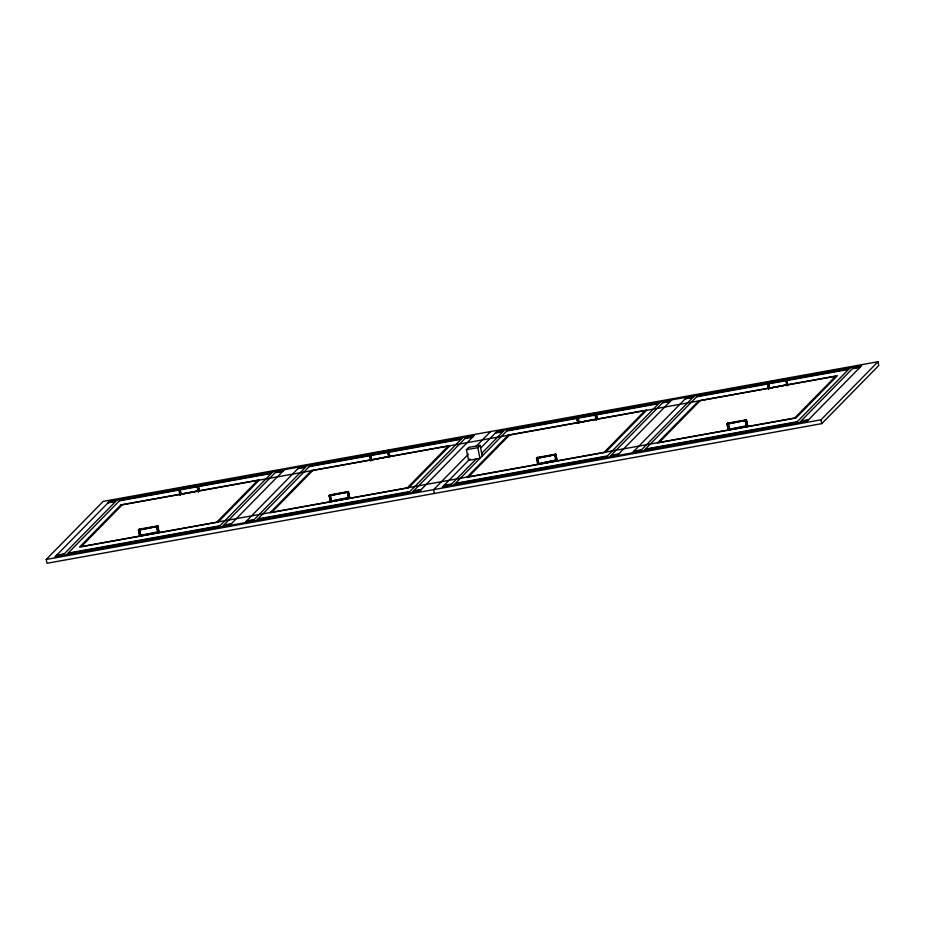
<?xml version="1.0" encoding="UTF-8"?>
<svg xmlns="http://www.w3.org/2000/svg" width="925" height="925" viewBox="0 0 925 925"><rect width="100%" height="100%" fill="white"/><g stroke="black" fill="none" stroke-linecap="round" stroke-linejoin="round"><path stroke-width="1.39" d="M46.25 559.452L103.23 501.362L877.987 361.733L878.75 365.548L821.77 423.638L47.013 563.267L46.25 559.452L821.007 419.823L877.987 361.733M62.576 555.555L63.721 554.387L56.124 555.763M117.278 499.789L116.145 500.945L108.549 502.321M66.38 554.873L67.513 553.705L219.433 526.325L218.288 527.493M121.082 499.107L119.938 500.263L271.846 472.883L272.991 471.727M157.134 526.545L158.36 532.65L139.756 536.003L138.461 529.967L139.201 529.204L157.817 525.851L158.984 532.014L158.302 532.707L157.077 526.614M140.82 535.24L140.08 535.991L138.843 529.898L139.583 529.135L140.762 535.298M179.068 488.886L179.808 488.134L181.034 494.228L180.294 494.991L179.126 488.828M139.224 529.643L138.6 530.291L157.84 526.29L138.461 529.967M179.45 488.643L178.826 489.279L198.054 485.29M138.923 530.279L139.663 529.516L157.516 526.302M179.149 489.267L179.889 488.516M180.965 493.846L179.901 494.609L199.129 490.62L198.147 491.765L196.979 485.613M140.438 535.309L139.698 536.061L138.519 529.909M178.745 488.897L179.912 495.048L180.653 494.297L179.369 488.261L198.042 484.85L199.268 490.944L198.147 491.765M196.921 485.671L197.661 484.908L198.887 491.013M156.776 527.053L157.817 525.851M196.99 486.053L198.042 484.85L199.21 491.002M198.806 490.632L198.505 491.256M159.042 531.956L157.435 525.92L156.695 526.672L157.921 532.777L158.915 531.632L139.675 535.621L158.279 532.268M216.727 522.174L257.693 480.41M222.093 526.811L223.226 525.643L230.822 524.278M276.783 471.045L275.65 472.201L283.247 470.837M229.689 525.435L284.38 469.669M244.871 522.694L299.573 466.928M252.467 521.33L253.612 520.174L246.015 521.538M307.169 465.564L306.036 466.72L298.44 468.096M256.271 520.648L257.404 519.48L409.324 492.112L408.179 493.268M310.973 464.882L309.829 466.038L461.737 438.658L462.882 437.502M271.834 512.242L312.8 470.478M329.034 495.615L329.774 494.863L331.011 500.957L330.26 501.72L329.092 495.557L348.401 491.95L329.173 495.939L329.797 495.303M369.642 454.545L370.382 453.782L371.549 459.945L370.867 460.638L369.318 454.557L370 453.851L371.168 460.014M329.416 495.546L330.156 494.794L331.381 500.899L330.641 501.651L329.473 495.488M370.023 454.291L369.387 454.938L388.627 450.938M329.497 495.927L330.237 495.176L348.078 491.961M369.711 454.927L370.451 454.163M371.526 459.505L370.462 460.268L389.703 456.279L388.72 457.424L387.54 451.261M370.486 460.708L371.226 459.956M387.483 451.319L388.234 450.567L389.402 456.73M347.337 492.713L348.39 491.51L349.615 497.604L348.875 498.367L330.317 501.662M387.563 451.701L388.604 450.498L389.783 456.661M389.379 456.291L389.078 456.915M389.841 456.603L389.101 457.355L387.922 451.192L369.26 454.614M407.301 487.833L448.267 446.07M411.983 492.586L413.117 491.418L420.713 490.053M466.674 436.82L465.541 437.976L473.137 436.612M480.087 445.341L477.809 447.654L479.959 458.337L468.57 460.384L466.42 449.712L468.697 447.388L480.087 445.341L482.249 456.013M468.408 454.175L433.628 489.637L434.392 493.453M476.398 446.035L490.608 431.547M470.004 458.927L442.358 487.105L806.947 421.407L861.649 365.641L497.06 431.339L481 447.723M449.955 485.741L451.099 484.573L443.503 485.949M476.606 458.569L451.666 483.995L444.069 485.371M481.601 453.481L502.946 431.721L495.349 433.085M504.657 429.975L503.512 431.131L495.916 432.507M453.759 485.058L454.892 483.891L606.812 456.511L605.667 457.678M508.449 429.292L507.316 430.449L659.224 403.069L660.369 401.913M468.64 476.78L509.606 435.016M538.003 463.887L556.919 459.898L537.679 463.887L538.315 463.252L537.702 464.327L536.535 458.176L537.217 457.482L538.385 463.633M596.07 413.556L576.83 417.545L577.813 416.4L579.05 422.505L578.31 423.257L577.073 417.152L577.928 423.326L576.703 417.221L577.443 416.47L596.047 413.117L597.272 419.21L596.532 419.973L595.307 413.868L596.047 413.117M536.928 458.546L537.668 457.794L555.52 454.568L554.78 455.331M577.154 417.533L577.894 416.782M578.969 422.124L577.928 423.326L576.761 417.163M554.699 454.95L555.451 454.198L557.058 460.222L556.318 460.974L537.76 464.269M594.983 413.88L596.209 419.985L596.903 419.279L595.665 413.186L594.925 413.938L596.163 420.042L595.365 413.81L576.703 417.221M557 460.28L555.821 454.129L555.081 454.88L556.318 460.974M595.006 414.319L595.746 413.567M596.822 418.898L578.287 422.817M556.677 460.292L555.937 461.043L554.757 454.892M604.106 452.36L645.072 410.596M609.471 456.996L610.604 455.828L618.201 454.464M664.162 401.23L663.028 402.387L670.625 401.022M617.056 455.62L671.758 399.854M632.249 452.892L686.951 397.114M639.846 451.516L640.99 450.359L633.394 451.724M694.548 395.75L693.403 396.917L685.807 398.282M643.65 450.833L644.783 449.666L796.702 422.297L795.558 423.453M698.34 395.067L697.207 396.224L849.115 368.855L850.26 367.688M659.213 442.439L700.179 400.675M745.712 420.482L746.938 426.575L728.333 429.928L727.05 423.893L727.79 423.13L746.394 419.777L747.631 425.882L746.88 426.633L745.654 420.54M767.264 382.881L768.004 382.129L769.184 388.28L768.502 388.974L767.322 382.823L785.938 379.47L787.106 385.621L785.556 379.539L786.238 378.845L787.406 384.997M727.42 423.823L728.172 423.06L729.397 429.165L728.657 429.917L727.42 423.823L728.715 429.859M767.646 382.811L768.386 382.06L769.565 388.211L768.883 388.916L767.704 382.753M727.802 423.569L727.177 424.217L746.417 420.216L727.05 423.893M768.028 382.568L767.403 383.204L786.643 379.215M727.501 424.205L728.241 423.442L746.093 420.228M767.727 383.193L768.467 382.441M769.542 387.772L768.478 388.535L787.718 384.546L786.724 385.69M728.958 429.292L727.732 423.188L729.016 429.235L728.276 429.986L727.108 423.835M745.353 420.979L746.394 419.777M785.579 379.978L786.62 378.776L787.788 384.927L787.106 385.621M787.395 384.557L787.082 385.182M747.631 425.882L746.013 419.846L745.272 420.597L746.51 426.703L747.493 425.558L728.253 429.547L746.868 426.194M799.35 422.771L800.495 421.615L808.092 420.239M854.053 367.005L852.919 368.162L860.516 366.797M369.942 453.909L388.604 450.498M767.958 382.187L786.62 378.776M107.971 502.899L115.567 501.523L64.288 553.809L56.691 555.173M282.668 471.415L275.083 472.779L223.804 525.065L231.389 523.689M297.862 468.674L305.458 467.31L254.178 519.584L246.582 520.96M472.559 437.19L464.974 438.566L413.683 490.84L421.28 489.475M670.047 401.6L662.45 402.965L611.171 455.25L618.767 453.886M685.24 398.86L692.837 397.496L641.557 449.77L633.96 451.146M859.938 367.375L852.341 368.751L801.062 421.025L808.658 419.661M466.42 449.712L477.809 447.654M537.159 457.54L555.821 454.129M536.477 458.233L555.844 454.568L536.604 458.557L537.598 457.413L538.766 463.564L538.084 464.269L536.916 458.106M348.852 497.928L330.248 501.281L349.477 497.28L348.494 498.436L347.326 492.273L348.008 491.58L349.234 497.673M821.007 419.823L821.77 423.638M746.336 419.834L747.573 425.939M745.955 419.904L747.192 426.009M745.33 420.54L746.567 426.645M728.114 423.118L729.339 429.223M595.989 413.174L597.226 419.268M595.607 413.244L596.845 419.337M577.767 416.458L578.992 422.563M578.668 422.575L577.443 416.47L578.611 422.632M369.699 454.487L370.867 460.638M347.95 491.637L349.615 497.604L348.332 491.568L329.716 494.921L330.953 501.015M347.696 492.204L348.875 498.367M330.098 494.852L331.323 500.957M197.603 484.966L198.829 491.071M198.528 491.695L197.349 485.544L178.687 488.955L179.427 488.203L180.41 493.083M179.751 488.192L180.976 494.285M156.753 526.614L157.978 532.719M139.201 529.204L140.38 535.367M138.9 529.84L140.126 535.933M109.682 501.153L54.98 556.919L419.58 491.21L474.271 435.444L109.682 501.153M119.371 500.841L68.092 553.127L220 525.747L271.279 473.461L119.371 500.841M120.932 504.865L79.515 547.103L218.023 522.139L259.439 479.913L120.932 504.865M122.227 504.83L81.261 546.594L794.679 418.019L835.645 376.255L122.227 504.83M309.262 466.616L257.983 518.902L409.891 491.522L461.17 439.248L309.262 466.616M311.505 470.524L270.088 512.751L408.596 487.787L450.012 445.561L311.505 470.524M506.75 431.027L455.47 483.312L607.378 455.933L658.658 403.658L506.75 431.027M508.311 435.062L466.894 477.288L605.401 452.325L646.818 410.099L508.311 435.062M696.641 396.813L645.361 449.087L797.269 421.708L848.549 369.433L696.641 396.813M698.884 400.71L657.467 442.936L795.974 417.984L837.391 375.747L698.884 400.71"/></g></svg>
